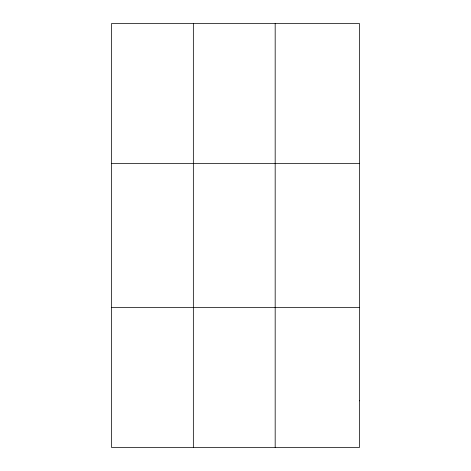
<?xml version="1.0" encoding="UTF-8"?>
<svg xmlns="http://www.w3.org/2000/svg" width="471" height="471" viewBox="0 0 471 471"><rect width="100%" height="100%" fill="white"/><g stroke="black" fill="none" stroke-linecap="round" stroke-linejoin="round"><path stroke-width="0.71" d="M193.345 23.55L193.345 447.45M275.176 23.55L275.176 447.45M111.521 163.437L359.479 163.437M111.521 307.563L359.479 307.563M359.479 400.821L359.479 447.45L111.521 447.45L111.521 23.55L359.479 23.55L359.479 400.821"/></g></svg>
